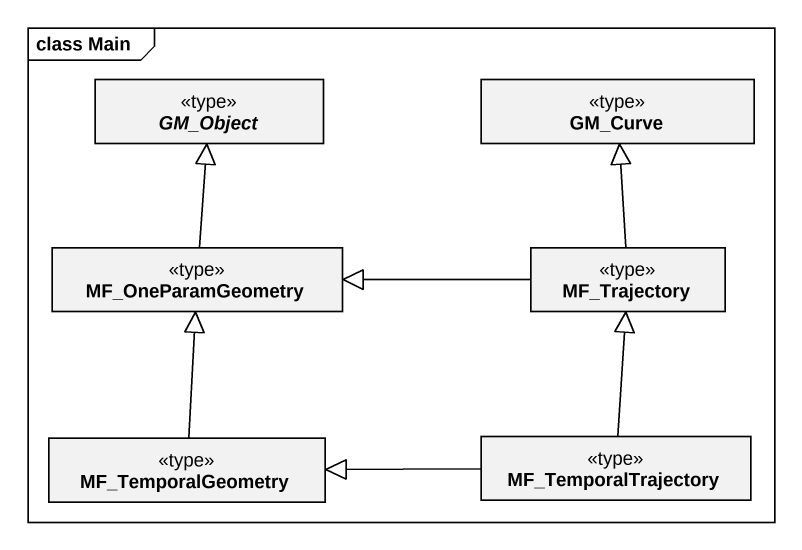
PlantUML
@startuml
mainframe class Main
hide circle
hide empty members
abstract class GM_Object <<type>>
class GM_Curve <<type>>
class MF_OneParamGeometry <<type>>
class MF_Trajectory <<type>>
class MF_TemporalGeometry <<type>>
class MF_TemporalTrajectory <<type>>
MF_OneParamGeometry -up-|> GM_Object
MF_Trajectory -up-|> GM_Curve
MF_Trajectory -left-|> MF_OneParamGeometry
MF_TemporalGeometry -up-|> MF_OneParamGeometry
MF_TemporalTrajectory -up-|> MF_Trajectory
MF_TemporalTrajectory -left-|> MF_TemporalGeometry
@enduml
